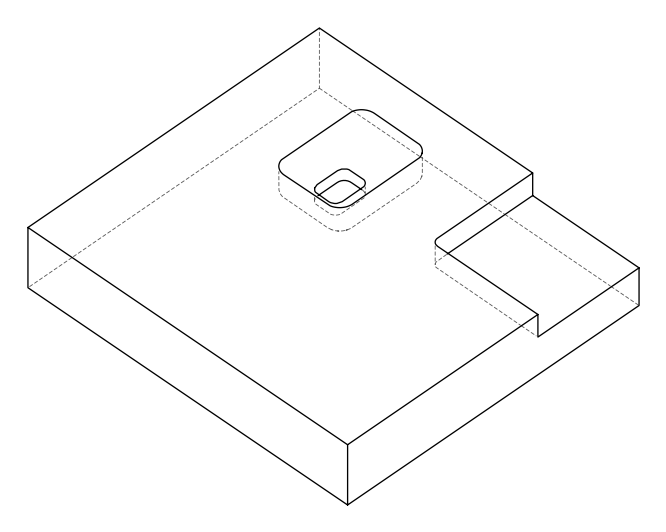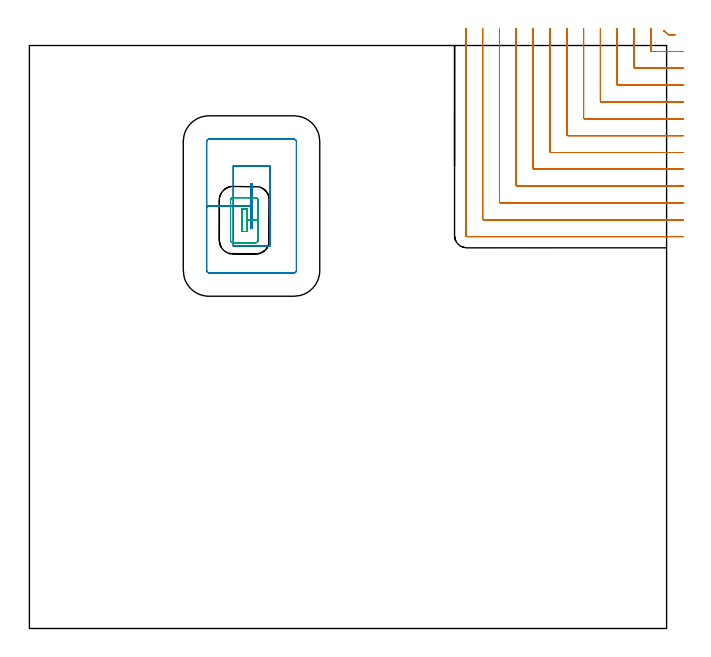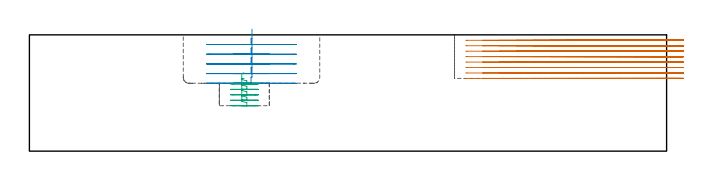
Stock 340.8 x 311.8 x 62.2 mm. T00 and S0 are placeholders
(PLAN: 3 operations, 2 tool changes, 34 min)
(1 MILL_CORNER_NOTCH_RECTANGULAR | CORNER_NOTCH_RECTANGULAR | NXT0201_011 | Follow Part, ap 3, ae 75% | 27.39 min | 285696 mm3)
(2 MILL_RECTANGULAR_POCKET | POCKET_RECTANGULAR_STRAIGHT | NXT0201_007 | Follow Part, ap 6.25, ae 75% | 5 min | 177538 mm3)
(3 MILL_RECTANGULAR_POCKET_1 | POCKET_RECTANGULAR_STRAIGHT_1 | NXT0201_011 | Follow Part, ap 3, ae 75% | 1.59 min | 11011 mm3)
(TOOL NXT0201_011 | ENDMILL 12mm [2P460-1200-NA 1630] | D12 FL38 Z6)
(TOOL NXT0201_007 | ENDMILL 25mm [R216.25-25050GCK54P 1620] | D25 R3 FL54 Z5)
(OP 1 MILL_CORNER_NOTCH_RECTANGULAR)
G17 G21 G94 G90
T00 M6
G54
G17 G0 G90 X339.335 Y319.703 S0 M3
G43 Z72.2 H1
Z59.287
G94 G1 X341.608 Y317.745 F250.
G3 X341.992 Y317.6 R0.6
G1 X342.336
X345.336
G0 Z72.2
X332.4 Y320.8
Z59.287
G1 Y317.8
Y309.194 F500.
G3 X332.994 Y308.6 R0.6
G1 X346.8
X349.8 F250.
G0 Z72.2
X323.4 Y320.8
Z59.287
G1 Y317.8
Y300.194 F500.
G3 X323.994 Y299.6 R0.6
G1 X346.8
X349.8 F250.
G0 Z72.2
X314.4 Y320.8
Z59.287
G1 Y317.8
Y291.194 F500.
G3 X314.994 Y290.6 R0.6
G1 X346.8
X349.8 F250.
G0 Z72.2
X305.4 Y320.8
Z59.287
G1 Y317.8
Y282.195 F500.
G3 X305.994 Y281.6 R0.6
G1 X346.8
X349.8 F250.
G0 Z72.2
X296.4 Y320.8
Z59.287
G1 Y317.8
Y273.195 F500.
G3 X296.995 Y272.6 R0.6
G1 X346.8
X349.8 F250.
G0 Z72.2
X287.4 Y320.8
Z59.287
G1 Y317.8
Y264.195 F500.
G3 X287.995 Y263.6 R0.6
G1 X346.8
X349.8 F250.
G0 Z72.2
X278.4 Y320.8
Z59.287
G1 Y317.8
Y255.195 F500.
G3 X278.995 Y254.6 R0.6
G1 X346.8
X349.8 F250.
G0 Z72.2
X269.4 Y320.8
Z59.287
G1 Y317.8
Y246.196 F500.
G3 X269.996 Y245.6 R0.6
G1 X346.8
X349.8 F250.
G0 Z72.2
X260.4 Y320.8
Z59.287
G1 Y317.8
Y237.196 F500.
G3 X260.996 Y236.6 R0.6
G1 X346.8
X349.8 F250.
G0 Z72.2
X251.4 Y320.8
Z59.287
G1 Y317.8
Y228.196 F500.
G3 X251.996 Y227.6 R0.6
G1 X346.8
X349.8 F250.
G0 Z72.2
X242.4 Y320.8
Z59.287
G1 Y317.8
Y219.196 F500.
G3 X242.996 Y218.6 R0.6
G1 X346.8
X349.8 F250.
G0 Z72.2
X233.4 Y320.8
Z59.287
G1 Y317.8
Y210.197 F500.
G3 X233.997 Y209.6 R0.6
G1 X346.8
X349.8 F250.
G0 Z72.2
X339.335 Y319.703
Z56.375
G1 X341.608 Y317.745
G3 X341.992 Y317.6 R0.6
G1 X342.336
X345.336
G0 Z72.2
X332.4 Y320.8
Z56.375
G1 Y317.8
Y309.194 F500.
G3 X332.994 Y308.6 R0.6
G1 X346.8
X349.8 F250.
G0 Z72.2
X323.4 Y320.8
Z56.375
G1 Y317.8
Y300.194 F500.
G3 X323.994 Y299.6 R0.6
G1 X346.8
X349.8 F250.
G0 Z72.2
X314.4 Y320.8
Z56.375
G1 Y317.8
Y291.194 F500.
G3 X314.994 Y290.6 R0.6
G1 X346.8
X349.8 F250.
G0 Z72.2
X305.4 Y320.8
Z56.375
G1 Y317.8
Y282.195 F500.
G3 X305.994 Y281.6 R0.6
G1 X346.8
X349.8 F250.
G0 Z72.2
X296.4 Y320.8
Z56.375
G1 Y317.8
Y273.195 F500.
G3 X296.995 Y272.6 R0.6
G1 X346.8
X349.8 F250.
G0 Z72.2
X287.4 Y320.8
Z56.375
G1 Y317.8
Y264.195 F500.
G3 X287.995 Y263.6 R0.6
G1 X346.8
X349.8 F250.
G0 Z72.2
X278.4 Y320.8
Z56.375
G1 Y317.8
Y255.195 F500.
G3 X278.995 Y254.6 R0.6
G1 X346.8
X349.8 F250.
G0 Z72.2
X269.4 Y320.8
Z56.375
G1 Y317.8
Y246.196 F500.
G3 X269.996 Y245.6 R0.6
G1 X346.8
X349.8 F250.
G0 Z72.2
X260.4 Y320.8
Z56.375
G1 Y317.8
Y237.196 F500.
G3 X260.996 Y236.6 R0.6
G1 X346.8
X349.8 F250.
G0 Z72.2
X251.4 Y320.8
Z56.375
G1 Y317.8
Y228.196 F500.
G3 X251.996 Y227.6 R0.6
G1 X346.8
X349.8 F250.
G0 Z72.2
X242.4 Y320.8
Z56.375
G1 Y317.8
Y219.196 F500.
G3 X242.996 Y218.6 R0.6
G1 X346.8
X349.8 F250.
G0 Z72.2
X233.4 Y320.8
Z56.375
G1 Y317.8
Y210.197 F500.
G3 X233.997 Y209.6 R0.6
G1 X346.8
X349.8 F250.
G0 Z72.2
X339.335 Y319.703
Z53.462
G1 X341.608 Y317.745
G3 X341.992 Y317.6 R0.6
G1 X342.336
X345.336
G0 Z72.2
X332.4 Y320.8
Z53.462
G1 Y317.8
Y309.194 F500.
G3 X332.994 Y308.6 R0.6
G1 X346.8
X349.8 F250.
G0 Z72.2
X323.4 Y320.8
Z53.462
G1 Y317.8
Y300.194 F500.
G3 X323.994 Y299.6 R0.6
G1 X346.8
X349.8 F250.
G0 Z72.2
X314.4 Y320.8
Z53.462
G1 Y317.8
Y291.194 F500.
G3 X314.994 Y290.6 R0.6
G1 X346.8
X349.8 F250.
G0 Z72.2
X305.4 Y320.8
Z53.462
G1 Y317.8
Y282.195 F500.
G3 X305.994 Y281.6 R0.6
G1 X346.8
X349.8 F250.
G0 Z72.2
X296.4 Y320.8
Z53.462
G1 Y317.8
Y273.195 F500.
G3 X296.995 Y272.6 R0.6
G1 X346.8
X349.8 F250.
G0 Z72.2
X287.4 Y320.8
Z53.462
G1 Y317.8
Y264.195 F500.
G3 X287.995 Y263.6 R0.6
G1 X346.8
X349.8 F250.
G0 Z72.2
X278.4 Y320.8
Z53.462
G1 Y317.8
Y255.195 F500.
G3 X278.995 Y254.6 R0.6
G1 X346.8
X349.8 F250.
G0 Z72.2
X269.4 Y320.8
Z53.462
G1 Y317.8
Y246.196 F500.
G3 X269.996 Y245.6 R0.6
G1 X346.8
X349.8 F250.
G0 Z72.2
X260.4 Y320.8
Z53.462
G1 Y317.8
Y237.196 F500.
G3 X260.996 Y236.6 R0.6
G1 X346.8
X349.8 F250.
G0 Z72.2
X251.4 Y320.8
Z53.462
G1 Y317.8
Y228.196 F500.
G3 X251.996 Y227.6 R0.6
G1 X346.8
X349.8 F250.
G0 Z72.2
X242.4 Y320.8
Z53.462
G1 Y317.8
Y219.196 F500.
G3 X242.996 Y218.6 R0.6
G1 X346.8
X349.8 F250.
G0 Z72.2
X233.4 Y320.8
Z53.462
G1 Y317.8
Y210.197 F500.
G3 X233.997 Y209.6 R0.6
G1 X346.8
X349.8 F250.
G0 Z72.2
X339.335 Y319.703
Z50.55
G1 X341.608 Y317.745
G3 X341.992 Y317.6 R0.6
G1 X342.336
X345.336
G0 Z72.2
X332.4 Y320.8
Z50.55
G1 Y317.8
Y309.194 F500.
G3 X332.994 Y308.6 R0.6
G1 X346.8
X349.8 F250.
G0 Z72.2
X323.4 Y320.8
Z50.55
G1 Y317.8
Y300.194 F500.
G3 X323.994 Y299.6 R0.6
G1 X346.8
X349.8 F250.
G0 Z72.2
X314.4 Y320.8
Z50.55
G1 Y317.8
Y291.194 F500.
G3 X314.994 Y290.6 R0.6
G1 X346.8
X349.8 F250.
G0 Z72.2
X305.4 Y320.8
Z50.55
G1 Y317.8
Y282.195 F500.
G3 X305.994 Y281.6 R0.6
G1 X346.8
X349.8 F250.
G0 Z72.2
X296.4 Y320.8
Z50.55
G1 Y317.8
Y273.195 F500.
G3 X296.995 Y272.6 R0.6
G1 X346.8
X349.8 F250.
G0 Z72.2
X287.4 Y320.8
Z50.55
G1 Y317.8
Y264.195 F500.
G3 X287.995 Y263.6 R0.6
G1 X346.8
X349.8 F250.
G0 Z72.2
X278.4 Y320.8
Z50.55
G1 Y317.8
Y255.195 F500.
G3 X278.995 Y254.6 R0.6
G1 X346.8
X349.8 F250.
G0 Z72.2
X269.4 Y320.8
Z50.55
G1 Y317.8
Y246.196 F500.
G3 X269.996 Y245.6 R0.6
G1 X346.8
X349.8 F250.
G0 Z72.2
X260.4 Y320.8
Z50.55
G1 Y317.8
Y237.196 F500.
G3 X260.996 Y236.6 R0.6
G1 X346.8
X349.8 F250.
G0 Z72.2
X251.4 Y320.8
Z50.55
G1 Y317.8
Y228.196 F500.
G3 X251.996 Y227.6 R0.6
G1 X346.8
X349.8 F250.
G0 Z72.2
X242.4 Y320.8
Z50.55
G1 Y317.8
Y219.196 F500.
G3 X242.996 Y218.6 R0.6
G1 X346.8
X349.8 F250.
G0 Z72.2
X233.4 Y320.8
Z50.55
G1 Y317.8
Y210.197 F500.
G3 X233.997 Y209.6 R0.6
G1 X346.8
X349.8 F250.
G0 Z72.2
X339.335 Y319.703
Z47.637
G1 X341.608 Y317.745
G3 X341.992 Y317.6 R0.6
G1 X342.336
X345.336
G0 Z72.2
X332.4 Y320.8
Z47.637
G1 Y317.8
Y309.194 F500.
G3 X332.994 Y308.6 R0.6
G1 X346.8
X349.8 F250.
G0 Z72.2
X323.4 Y320.8
Z47.637
G1 Y317.8
Y300.194 F500.
G3 X323.994 Y299.6 R0.6
G1 X346.8
X349.8 F250.
G0 Z72.2
X314.4 Y320.8
Z47.637
G1 Y317.8
Y291.194 F500.
G3 X314.994 Y290.6 R0.6
G1 X346.8
X349.8 F250.
G0 Z72.2
X305.4 Y320.8
Z47.637
G1 Y317.8
Y282.195 F500.
G3 X305.994 Y281.6 R0.6
G1 X346.8
X349.8 F250.
G0 Z72.2
X296.4 Y320.8
Z47.637
G1 Y317.8
Y273.195 F500.
G3 X296.995 Y272.6 R0.6
G1 X346.8
X349.8 F250.
G0 Z72.2
X287.4 Y320.8
Z47.637
G1 Y317.8
Y264.195 F500.
G3 X287.995 Y263.6 R0.6
G1 X346.8
X349.8 F250.
G0 Z72.2
X278.4 Y320.8
Z47.637
G1 Y317.8
Y255.195 F500.
G3 X278.995 Y254.6 R0.6
G1 X346.8
X349.8 F250.
G0 Z72.2
X269.4 Y320.8
Z47.637
G1 Y317.8
Y246.196 F500.
G3 X269.996 Y245.6 R0.6
G1 X346.8
X349.8 F250.
G0 Z72.2
X260.4 Y320.8
Z47.637
G1 Y317.8
Y237.196 F500.
G3 X260.996 Y236.6 R0.6
G1 X346.8
X349.8 F250.
G0 Z72.2
X251.4 Y320.8
Z47.637
G1 Y317.8
Y228.196 F500.
G3 X251.996 Y227.6 R0.6
G1 X346.8
X349.8 F250.
G0 Z72.2
X242.4 Y320.8
Z47.637
G1 Y317.8
Y219.196 F500.
G3 X242.996 Y218.6 R0.6
G1 X346.8
X349.8 F250.
G0 Z72.2
X233.4 Y320.8
Z47.637
G1 Y317.8
Y210.197 F500.
G3 X233.997 Y209.6 R0.6
G1 X346.8
X349.8 F250.
G0 Z72.2
X339.335 Y319.703
Z44.725
G1 X341.608 Y317.745
G3 X341.992 Y317.6 R0.6
G1 X342.336
X345.336
G0 Z72.2
X332.4 Y320.8
Z44.725
G1 Y317.8
Y309.194 F500.
G3 X332.994 Y308.6 R0.6
G1 X346.8
X349.8 F250.
G0 Z72.2
X323.4 Y320.8
Z44.725
G1 Y317.8
Y300.194 F500.
G3 X323.994 Y299.6 R0.6
G1 X346.8
X349.8 F250.
G0 Z72.2
X314.4 Y320.8
Z44.725
G1 Y317.8
Y291.194 F500.
G3 X314.994 Y290.6 R0.6
G1 X346.8
X349.8 F250.
G0 Z72.2
X305.4 Y320.8
Z44.725
G1 Y317.8
Y282.195 F500.
G3 X305.994 Y281.6 R0.6
G1 X346.8
X349.8 F250.
G0 Z72.2
X296.4 Y320.8
Z44.725
G1 Y317.8
Y273.195 F500.
G3 X296.995 Y272.6 R0.6
G1 X346.8
X349.8 F250.
G0 Z72.2
X287.4 Y320.8
Z44.725
G1 Y317.8
Y264.195 F500.
G3 X287.995 Y263.6 R0.6
G1 X346.8
X349.8 F250.
G0 Z72.2
X278.4 Y320.8
Z44.725
G1 Y317.8
Y255.195 F500.
G3 X278.995 Y254.6 R0.6
G1 X346.8
X349.8 F250.
G0 Z72.2
X269.4 Y320.8
Z44.725
G1 Y317.8
Y246.196 F500.
G3 X269.996 Y245.6 R0.6
G1 X346.8
X349.8 F250.
G0 Z72.2
X260.4 Y320.8
Z44.725
G1 Y317.8
Y237.196 F500.
G3 X260.996 Y236.6 R0.6
G1 X346.8
X349.8 F250.
G0 Z72.2
X251.4 Y320.8
Z44.725
G1 Y317.8
Y228.196 F500.
G3 X251.996 Y227.6 R0.6
G1 X346.8
X349.8 F250.
G0 Z72.2
X242.4 Y320.8
Z44.725
G1 Y317.8
Y219.196 F500.
G3 X242.996 Y218.6 R0.6
G1 X346.8
X349.8 F250.
G0 Z72.2
X233.4 Y320.8
Z44.725
G1 Y317.8
Y210.197 F500.
G3 X233.997 Y209.6 R0.6
G1 X346.8
X349.8 F250.
G0 Z72.2
X339.335 Y319.703
Z41.812
G1 X341.608 Y317.745
G3 X341.992 Y317.6 R0.6
G1 X342.336
X345.336
G0 Z72.2
X332.4 Y320.8
Z41.812
G1 Y317.8
Y309.194 F500.
G3 X332.994 Y308.6 R0.6
G1 X346.8
X349.8 F250.
G0 Z72.2
X323.4 Y320.8
Z41.812
G1 Y317.8
Y300.194 F500.
G3 X323.994 Y299.6 R0.6
G1 X346.8
X349.8 F250.
G0 Z72.2
X314.4 Y320.8
Z41.812
G1 Y317.8
Y291.194 F500.
G3 X314.994 Y290.6 R0.6
G1 X346.8
X349.8 F250.
G0 Z72.2
X305.4 Y320.8
Z41.812
G1 Y317.8
Y282.195 F500.
G3 X305.994 Y281.6 R0.6
G1 X346.8
X349.8 F250.
G0 Z72.2
X296.4 Y320.8
Z41.812
G1 Y317.8
Y273.195 F500.
G3 X296.995 Y272.6 R0.6
G1 X346.8
X349.8 F250.
G0 Z72.2
X287.4 Y320.8
Z41.812
G1 Y317.8
Y264.195 F500.
G3 X287.995 Y263.6 R0.6
G1 X346.8
X349.8 F250.
G0 Z72.2
X278.4 Y320.8
Z41.812
G1 Y317.8
Y255.195 F500.
G3 X278.995 Y254.6 R0.6
G1 X346.8
X349.8 F250.
G0 Z72.2
X269.4 Y320.8
Z41.812
G1 Y317.8
Y246.196 F500.
G3 X269.996 Y245.6 R0.6
G1 X346.8
X349.8 F250.
G0 Z72.2
X260.4 Y320.8
Z41.812
G1 Y317.8
Y237.196 F500.
G3 X260.996 Y236.6 R0.6
G1 X346.8
X349.8 F250.
G0 Z72.2
X251.4 Y320.8
Z41.812
G1 Y317.8
Y228.196 F500.
G3 X251.996 Y227.6 R0.6
G1 X346.8
X349.8 F250.
G0 Z72.2
X242.4 Y320.8
Z41.812
G1 Y317.8
Y219.196 F500.
G3 X242.996 Y218.6 R0.6
G1 X346.8
X349.8 F250.
G0 Z72.2
X233.4 Y320.8
Z41.812
G1 Y317.8
Y210.197 F500.
G3 X233.997 Y209.6 R0.6
G1 X346.8
X349.8 F250.
G0 Z72.2
X339.335 Y319.703
Z38.9
G1 X341.608 Y317.745
G3 X341.992 Y317.6 R0.6
G1 X342.336
X345.336
G0 Z72.2
X332.4 Y320.8
Z38.9
G1 Y317.8
Y309.194 F500.
G3 X332.994 Y308.6 R0.6
G1 X346.8
X349.8 F250.
G0 Z72.2
X323.4 Y320.8
Z38.9
G1 Y317.8
Y300.194 F500.
G3 X323.994 Y299.6 R0.6
G1 X346.8
X349.8 F250.
G0 Z72.2
X314.4 Y320.8
Z38.9
G1 Y317.8
Y291.194 F500.
G3 X314.994 Y290.6 R0.6
G1 X346.8
X349.8 F250.
G0 Z72.2
X305.4 Y320.8
Z38.9
G1 Y317.8
Y282.195 F500.
G3 X305.994 Y281.6 R0.6
G1 X346.8
X349.8 F250.
G0 Z72.2
X296.4 Y320.8
Z38.9
G1 Y317.8
Y273.195 F500.
G3 X296.995 Y272.6 R0.6
G1 X346.8
X349.8 F250.
G0 Z72.2
X287.4 Y320.8
Z38.9
G1 Y317.8
Y264.195 F500.
G3 X287.995 Y263.6 R0.6
G1 X346.8
X349.8 F250.
G0 Z72.2
X278.4 Y320.8
Z38.9
G1 Y317.8
Y255.195 F500.
G3 X278.995 Y254.6 R0.6
G1 X346.8
X349.8 F250.
G0 Z72.2
X269.4 Y320.8
Z38.9
G1 Y317.8
Y246.196 F500.
G3 X269.996 Y245.6 R0.6
G1 X346.8
X349.8 F250.
G0 Z72.2
X260.4 Y320.8
Z38.9
G1 Y317.8
Y237.196 F500.
G3 X260.996 Y236.6 R0.6
G1 X346.8
X349.8 F250.
G0 Z72.2
X251.4 Y320.8
Z38.9
G1 Y317.8
Y228.196 F500.
G3 X251.996 Y227.6 R0.6
G1 X346.8
X349.8 F250.
G0 Z72.2
X242.4 Y320.8
Z38.9
G1 Y317.8
Y219.196 F500.
G3 X242.996 Y218.6 R0.6
G1 X346.8
X349.8 F250.
G0 Z72.2
X233.4 Y320.8
Z38.9
G1 Y317.8
Y210.197 F500.
G3 X233.997 Y209.6 R0.6
G1 X346.8
X349.8 F250.
G0 Z72.2
M5
M2
(OP 2 MILL_RECTANGULAR_POCKET)
G17 G21 G94 G90
T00 M6
G54
G17 G0 G90 X119.05 Y219.922 S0 M3
G43 Z72.2 H1
Z65.2
G94 G1 Y237.95 Z60.369 F250.
X118.55 Z60.235
Y225.95 Z57.02
Y213.95 F500.
X119.05
Y237.95
X118.55
Y225.95
X109.05
Y204.45
X128.55
Y247.45
X109.05
Y225.95
X94.8
Y191.5
G3 X96.1 Y190.2 R1.3
G1 X141.5
G3 X142.8 Y191.5 R1.3
G1 Y260.4
G3 X141.5 Y261.7 R1.3
G1 X96.1
G3 X94.8 Y260.4 R1.3
G1 Y225.95
Y224.95
G0 X119.05 Y219.922 Z60.02
G1 Y237.95 Z55.189 F250.
X118.55 Z55.055
Y225.95 Z51.84
Y213.95 F500.
X119.05
Y237.95
X118.55
Y225.95
X109.05
Y204.45
X128.55
Y247.45
X109.05
Y225.95
X94.8
Y191.5
G3 X96.1 Y190.2 R1.3
G1 X141.5
G3 X142.8 Y191.5 R1.3
G1 Y260.4
G3 X141.5 Y261.7 R1.3
G1 X96.1
G3 X94.8 Y260.4 R1.3
G1 Y225.95
Y224.95
G0 X119.05 Y219.922 Z54.84
G1 Y237.95 Z50.009 F250.
X118.55 Z49.875
Y225.95 Z46.66
Y213.95 F500.
X119.05
Y237.95
X118.55
Y225.95
X109.05
Y204.45
X128.55
Y247.45
X109.05
Y225.95
X94.8
Y191.5
G3 X96.1 Y190.2 R1.3
G1 X141.5
G3 X142.8 Y191.5 R1.3
G1 Y260.4
G3 X141.5 Y261.7 R1.3
G1 X96.1
G3 X94.8 Y260.4 R1.3
G1 Y225.95
Y224.95
G0 X119.05 Y219.922 Z49.66
G1 Y237.95 Z44.829 F250.
X118.55 Z44.695
Y225.95 Z41.48
Y213.95 F500.
X119.05
Y237.95
X118.55
Y225.95
X109.05
Y204.45
X128.55
Y247.45
X109.05
Y225.95
X94.8
Y191.5
G3 X96.1 Y190.2 R1.3
G1 X141.5
G3 X142.8 Y191.5 R1.3
G1 Y260.4
G3 X141.5 Y261.7 R1.3
G1 X96.1
G3 X94.8 Y260.4 R1.3
G1 Y225.95
Y224.95
G0 X119.05 Y219.922 Z44.48
G1 Y237.95 Z39.649 F250.
X118.55 Z39.515
Y225.95 Z36.3
Y213.95 F500.
X119.05
Y237.95
X118.55
Y225.95
X109.05
Y204.45
X128.55
Y247.45
X109.05
Y225.95
X94.8
Y191.5
G3 X96.1 Y190.2 R1.3
G1 X141.5
G3 X142.8 Y191.5 R1.3
G1 Y260.4
G3 X141.5 Y261.7 R1.3
G1 X96.1
G3 X94.8 Y260.4 R1.3
G1 Y225.95
Y224.95
G0 Z72.2
M5
M2
(OP 3 MILL_RECTANGULAR_POCKET_1)
G17 G21 G94 G90
T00 M6
G54
G17 G0 G90 X114.826 Y224.4 S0 M3
G43 Z72.2 H1
Z41.877
G94 G1 X113.6 Z41.548 F250.
Y212.3 Z38.306
X116.3 Z37.583
Y218.35 Z35.962
Y224.4 F500.
X113.6
Y212.3
X116.3
Y218.35
X122.3
Y229.1
G3 X121. Y230.4 R1.3
G1 X108.9
G3 X107.6 Y229.1 R1.3
G1 Y207.6
G3 X108.9 Y206.3 R1.3
G1 X121.
G3 X122.3 Y207.6 R1.3
G1 Y218.35
Y219.35
G0 X114.826 Y224.4 Z38.962
G1 X113.6 Z38.633 F250.
Y212.3 Z35.391
X116.3 Z34.667
Y218.35 Z33.046
Y224.4 F500.
X113.6
Y212.3
X116.3
Y218.35
X122.3
Y229.1
G3 X121. Y230.4 R1.3
G1 X108.9
G3 X107.6 Y229.1 R1.3
G1 Y207.6
G3 X108.9 Y206.3 R1.3
G1 X121.
G3 X122.3 Y207.6 R1.3
G1 Y218.35
Y219.35
G0 X114.826 Y224.4 Z36.046
G1 X113.6 Z35.717 F250.
Y212.3 Z32.475
X116.3 Z31.752
Y218.35 Z30.131
Y224.4 F500.
X113.6
Y212.3
X116.3
Y218.35
X122.3
Y229.1
G3 X121. Y230.4 R1.3
G1 X108.9
G3 X107.6 Y229.1 R1.3
G1 Y207.6
G3 X108.9 Y206.3 R1.3
G1 X121.
G3 X122.3 Y207.6 R1.3
G1 Y218.35
Y219.35
G0 X114.826 Y224.4 Z33.131
G1 X113.6 Z32.802 F250.
Y212.3 Z29.56
X116.3 Z28.836
Y218.35 Z27.215
Y224.4 F500.
X113.6
Y212.3
X116.3
Y218.35
X122.3
Y229.1
G3 X121. Y230.4 R1.3
G1 X108.9
G3 X107.6 Y229.1 R1.3
G1 Y207.6
G3 X108.9 Y206.3 R1.3
G1 X121.
G3 X122.3 Y207.6 R1.3
G1 Y218.35
Y219.35
G0 X114.826 Y224.4 Z30.215
G1 X113.6 Z29.887 F250.
Y212.3 Z26.645
X116.3 Z25.921
Y218.35 Z24.3
Y224.4 F500.
X113.6
Y212.3
X116.3
Y218.35
X122.3
Y229.1
G3 X121. Y230.4 R1.3
G1 X108.9
G3 X107.6 Y229.1 R1.3
G1 Y207.6
G3 X108.9 Y206.3 R1.3
G1 X121.
G3 X122.3 Y207.6 R1.3
G1 Y218.35
Y219.35
G0 Z72.2
M5
M2
